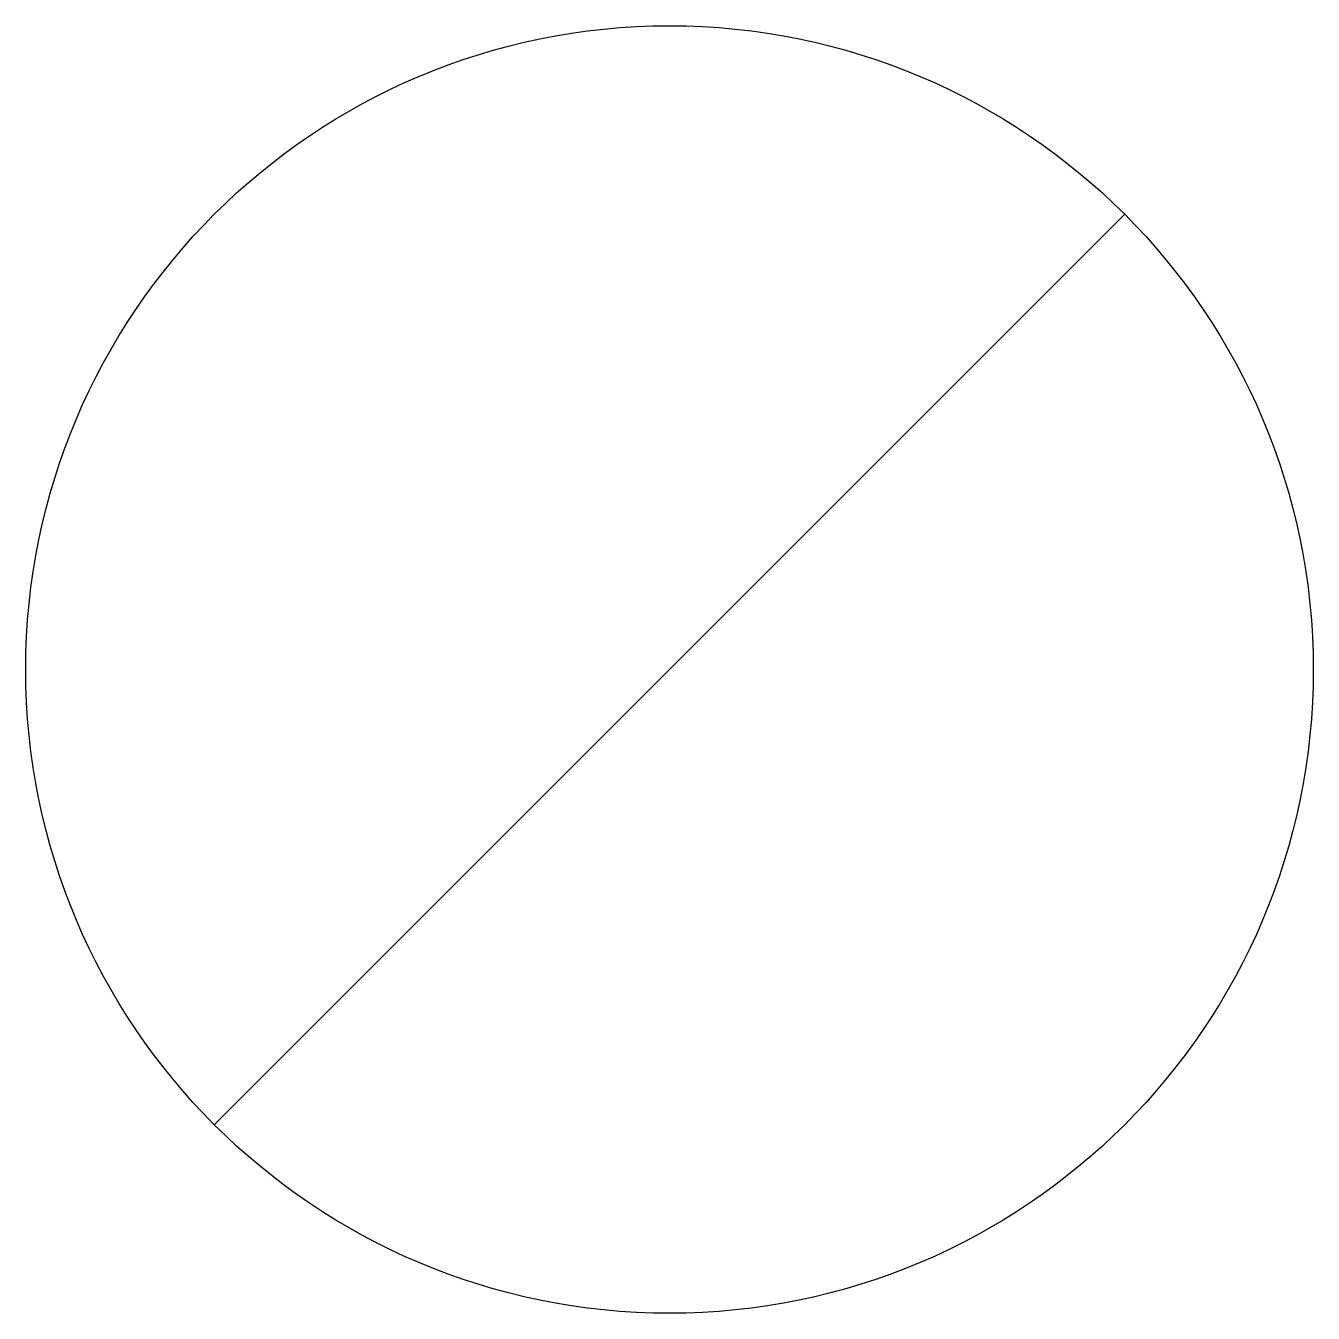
# Model space of a CAD drawing. Extents: x -2 to 2, y -2 to 2.
import ezdxf

# ---------------------------------------------------------------- set-up
doc = ezdxf.new("R2010")
doc.units = 0
doc.header["$LTSCALE"] = 0.2

msp = doc.modelspace()

# ---------------------------------------------------------------- linework, layer by layer
msp.add_line((-1.4142, -1.4142), (1.4142, 1.4142))
msp.add_circle((0, 0), 2)

doc.saveas('drawing.dxf')
